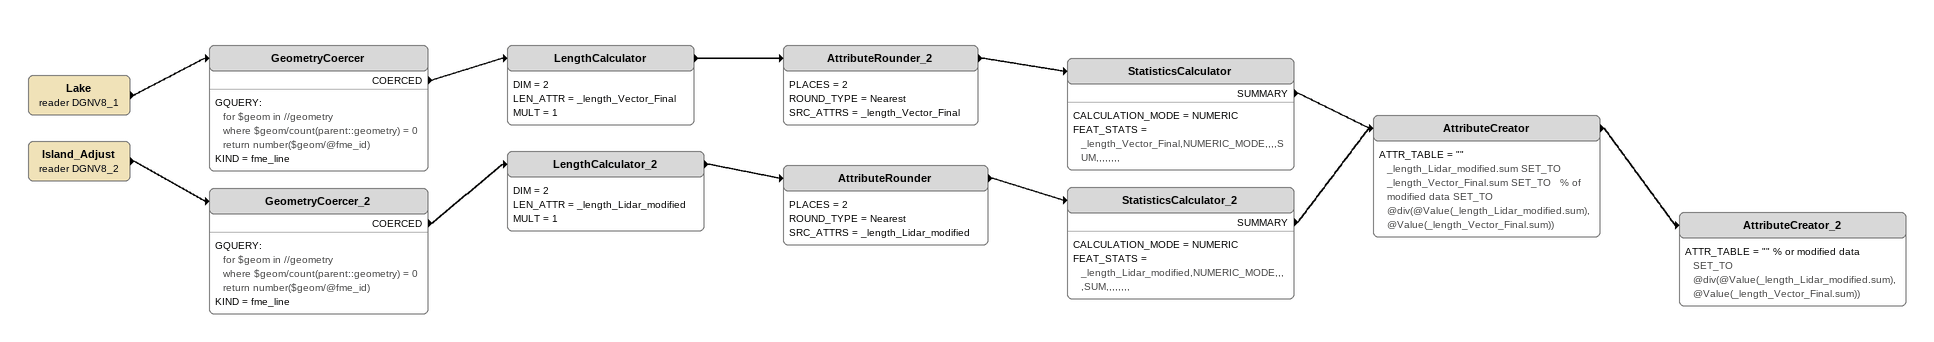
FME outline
Lake (reader DGNV8_1)
    -> GeometryCoercer
GeometryCoercer
    GQUERY:
      for $geom in //geometry
      where $geom/count(parent::geometry) = 0
      return number($geom/@fme_id)
    KIND = fme_line
    COERCED -> LengthCalculator
LengthCalculator
    DIM = 2
    LEN_ATTR = _length_Vector_Final
    MULT = 1
    -> AttributeRounder_2
AttributeRounder_2
    PLACES = 2
    ROUND_TYPE = Nearest
    SRC_ATTRS = _length_Vector_Final
    -> StatisticsCalculator
StatisticsCalculator
    CALCULATION_MODE = NUMERIC
    FEAT_STATS = _length_Vector_Final,NUMERIC_MODE,,,,SUM,,,,,,,,
    SUMMARY -> AttributeCreator
Island_Adjust (reader DGNV8_2)
    -> GeometryCoercer_2
GeometryCoercer_2
    GQUERY:
      for $geom in //geometry
      where $geom/count(parent::geometry) = 0
      return number($geom/@fme_id)
    KIND = fme_line
    COERCED -> LengthCalculator_2
LengthCalculator_2
    DIM = 2
    LEN_ATTR = _length_Lidar_modified
    MULT = 1
    -> AttributeRounder
AttributeRounder
    PLACES = 2
    ROUND_TYPE = Nearest
    SRC_ATTRS = _length_Lidar_modified
    -> StatisticsCalculator_2
StatisticsCalculator_2
    CALCULATION_MODE = NUMERIC
    FEAT_STATS = _length_Lidar_modified,NUMERIC_MODE,,,,SUM,,,,,,,,
    SUMMARY -> AttributeCreator
AttributeCreator
    ATTR_TABLE = "" _length_Lidar_modified.sum SET_TO   _length_Vector_Final.sum SET_TO   % of modified data SET_TO @div(@Value(_length_Lidar_modified.sum),@Value(_length_Vector_Final.sum))
    -> AttributeCreator_2
AttributeCreator_2
    ATTR_TABLE = "" % or modified data SET_TO @div(@Value(_length_Lidar_modified.sum),@Value(_length_Vector_Final.sum))
